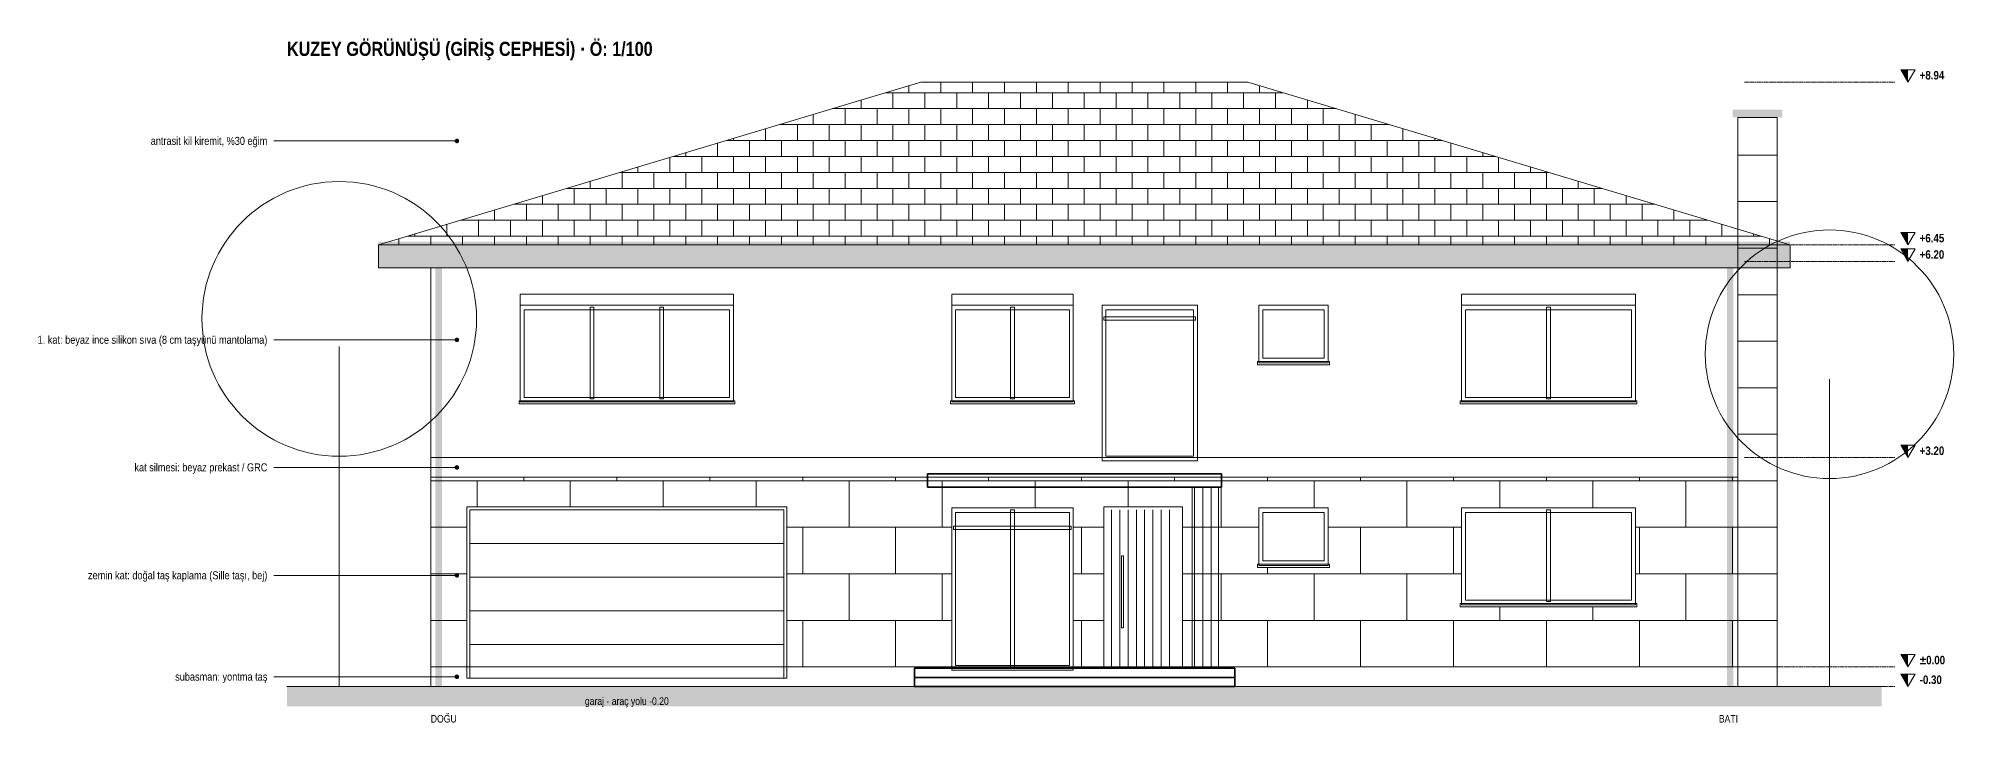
# Model space of a CAD drawing. Header units: centimetres. Extents: x -600 to 7399, y -85 to 961.
# Drawn here: x -600 to 2330, y -85 to 961 of the extents above; entities that cross this region are included whole.
import ezdxf
from ezdxf.enums import TextEntityAlignment as Align

# ---------------------------------------------------------------- set-up
doc = ezdxf.new("R2010")
doc.units = ezdxf.units.CM
doc.header["$LTSCALE"] = 0.25
doc.linetypes.add('ACAD_ISO02W100', pattern=[15, 12, -3])
for name, color, linetype, lineweight in [('M-BACA-TUGLA-1', 116, 'Continuous', 9), ('M-BACA-TUGLA-1-T', 8, 'Continuous', 5), ('M-BITK-AGAC-1', 70, 'Continuous', 9), ('M-CKAP-KIREMIT-1', 66, 'Continuous', 9), ('M-CKAP-KIREMIT-1-T', 8, 'Continuous', 5), ('M-CVRE-ZEMIN', 45, 'Continuous', 18), ('M-CVRE-ZEMIN-T', 8, 'Continuous', 5), ('M-DUVK-AHSAP-1', 126, 'Continuous', 5), ('M-DUVK-AHSAP-1-T', 8, 'Continuous', 5), ('M-DUVK-DOGALTAS-1', 139, 'Continuous', 5), ('M-DUVK-DOGALTAS-1-T', 8, 'Continuous', 5), ('M-DUVK-PREKAST-1', 127, 'Continuous', 5), ('M-GOST-KESITKOT', 46, 'Continuous', 9), ('M-GOST-YAZI', 2, 'Continuous', 9), ('M-KPKN-AHSAP-1', 93, 'Continuous', 9), ('M-PNKS-ALUMINYUM-1', 171, 'Continuous', 9), ('M-SIVA-1', 52, 'Continuous', 5), ('M-TASI-BETONARME-1', 5, 'Continuous', 35), ('M-YIBO-SAC-1', 12, 'Continuous', 9)]:
    doc.layers.add(name, color=color, linetype=linetype, lineweight=lineweight)
doc.styles.add('YAZI', font='arialn.ttf')
doc.styles.add('YAZI-KALIN', font='arialnb.ttf')

msp = doc.modelspace()

# ---------------------------------------------------------------- hatches: boundary and pattern name
at = {"layer": 'M-BACA-TUGLA-1-T'}
h = msp.add_hatch(color=256, dxfattribs=at)
h.dxf.hatch_style = 1
h.paths.add_polyline_path([(1992, 852), (2068, 852), (2068, 840), (1992, 840)])
h = msp.add_hatch(dxfattribs=at)
h.set_pattern_fill('AR-B816', scale=0.35)
h.paths.add_polyline_path([(2000, 840), (2060, 840), (2060, -30), (2000, -30)])
at = {"layer": 'M-CKAP-KIREMIT-1-T'}
h = msp.add_hatch(dxfattribs=at)
h.set_pattern_fill('AR-B816', scale=0.12)
h.paths.add_polyline_path([(2080, 645), (1250, 894), (750, 894), (-80, 645)])
h = msp.add_hatch(color=256, dxfattribs=at)
h.dxf.hatch_style = 1
h.paths.add_polyline_path([(-80, 650), (2080, 650), (2080, 640), (-80, 640)])
h = msp.add_hatch(color=256, dxfattribs=at)
h.dxf.hatch_style = 1
h.paths.add_polyline_path([(-80, 645), (2080, 645), (2080, 610), (-80, 610)])
at = {"layer": 'M-CVRE-ZEMIN-T'}
h = msp.add_hatch(dxfattribs=at)
h.set_pattern_fill('EARTH', scale=5)
h.paths.add_polyline_path([(-220, -30), (2220, -30), (2220, -60), (-220, -60)])
at = {"layer": 'M-DUVK-AHSAP-1-T'}
h = msp.add_hatch(dxfattribs=at)
h.set_pattern_fill('LINE', scale=4, angle=90)
h.paths.add_polyline_path([(1165, 275), (1205, 275), (1205, 0), (1165, 0)])
h = msp.add_hatch(dxfattribs=at)
h.set_pattern_fill('LINE', scale=4, angle=90)
h.paths.add_polyline_path([(1037, 240), (1143, 240), (1143, 0), (1037, 0)])
at = {"layer": 'M-DUVK-DOGALTAS-1-T'}
h = msp.add_hatch(dxfattribs=at)
h.set_pattern_fill('AR-B816', scale=0.35)
h.paths.add_polyline_path([(0, 290), (2000, 290), (2000, 245), (0, 245)])
h = msp.add_hatch(dxfattribs=at)
h.set_pattern_fill('AR-B816', scale=0.35)
h.paths.add_polyline_path([(0, 245), (55, 245), (55, 243), (0, 243)])
h = msp.add_hatch(dxfattribs=at)
h.set_pattern_fill('AR-B816', scale=0.35)
h.paths.add_polyline_path([(0, 243), (55, 243), (55, 157), (0, 157)])
h = msp.add_hatch(dxfattribs=at)
h.set_pattern_fill('AR-B816', scale=0.35)
h.paths.add_polyline_path([(545, 245), (1030, 245), (1030, 243), (545, 243)])
h = msp.add_hatch(dxfattribs=at)
h.set_pattern_fill('AR-B816', scale=0.35)
h.paths.add_polyline_path([(545, 243), (797, 243), (797, 157), (545, 157)])
h = msp.add_hatch(dxfattribs=at)
h.set_pattern_fill('AR-B816', scale=0.35)
h.paths.add_polyline_path([(983, 243), (1030, 243), (1030, 157), (983, 157)])
h = msp.add_hatch(dxfattribs=at)
h.set_pattern_fill('AR-B816', scale=0.35)
h.paths.add_polyline_path([(1150, 245), (2000, 245), (2000, 243), (1150, 243)])
h = msp.add_hatch(dxfattribs=at)
h.set_pattern_fill('AR-B816', scale=0.35)
h.paths.add_polyline_path([(1150, 243), (1267, 243), (1267, 157), (1150, 157)])
h = msp.add_hatch(dxfattribs=at)
h.set_pattern_fill('AR-B816', scale=0.35)
h.paths.add_polyline_path([(1373, 243), (1577, 243), (1577, 157), (1373, 157)])
h = msp.add_hatch(dxfattribs=at)
h.set_pattern_fill('AR-B816', scale=0.35)
h.paths.add_polyline_path([(1843, 243), (2000, 243), (2000, 97), (1843, 97)])
h = msp.add_hatch(dxfattribs=at)
h.set_pattern_fill('AR-B816', scale=0.35)
h.paths.add_polyline_path([(0, 157), (55, 157), (55, 155), (0, 155)])
h = msp.add_hatch(dxfattribs=at)
h.set_pattern_fill('AR-B816', scale=0.35)
h.paths.add_polyline_path([(0, 155), (55, 155), (55, 152), (0, 152)])
h = msp.add_hatch(dxfattribs=at)
h.set_pattern_fill('AR-B816', scale=0.35)
h.paths.add_polyline_path([(0, 152), (55, 152), (55, 97), (0, 97)])
h = msp.add_hatch(dxfattribs=at)
h.set_pattern_fill('AR-B816', scale=0.35)
h.paths.add_polyline_path([(545, 157), (797, 157), (797, 155), (545, 155)])
h = msp.add_hatch(dxfattribs=at)
h.set_pattern_fill('AR-B816', scale=0.35)
h.paths.add_polyline_path([(545, 155), (797, 155), (797, 152), (545, 152)])
h = msp.add_hatch(dxfattribs=at)
h.set_pattern_fill('AR-B816', scale=0.35)
h.paths.add_polyline_path([(545, 152), (797, 152), (797, 97), (545, 97)])
h = msp.add_hatch(dxfattribs=at)
h.set_pattern_fill('AR-B816', scale=0.35)
h.paths.add_polyline_path([(983, 157), (1030, 157), (1030, 155), (983, 155)])
h = msp.add_hatch(dxfattribs=at)
h.set_pattern_fill('AR-B816', scale=0.35)
h.paths.add_polyline_path([(983, 155), (1030, 155), (1030, 152), (983, 152)])
h = msp.add_hatch(dxfattribs=at)
h.set_pattern_fill('AR-B816', scale=0.35)
h.paths.add_polyline_path([(983, 152), (1030, 152), (1030, 97), (983, 97)])
h = msp.add_hatch(dxfattribs=at)
h.set_pattern_fill('AR-B816', scale=0.35)
h.paths.add_polyline_path([(1150, 157), (1265, 157), (1265, 155), (1150, 155)])
h = msp.add_hatch(dxfattribs=at)
h.set_pattern_fill('AR-B816', scale=0.35)
h.paths.add_polyline_path([(1150, 155), (1265, 155), (1265, 152), (1150, 152)])
h = msp.add_hatch(dxfattribs=at)
h.set_pattern_fill('AR-B816', scale=0.35)
h.paths.add_polyline_path([(1150, 152), (1577, 152), (1577, 97), (1150, 97)])
h = msp.add_hatch(dxfattribs=at)
h.set_pattern_fill('AR-B816', scale=0.35)
h.paths.add_polyline_path([(1375, 157), (1577, 157), (1577, 155), (1375, 155)])
h = msp.add_hatch(dxfattribs=at)
h.set_pattern_fill('AR-B816', scale=0.35)
h.paths.add_polyline_path([(1375, 155), (1577, 155), (1577, 152), (1375, 152)])
h = msp.add_hatch(dxfattribs=at)
h.set_pattern_fill('AR-B816', scale=0.35)
h.paths.add_polyline_path([(0, 97), (55, 97), (55, 95), (0, 95)])
h = msp.add_hatch(dxfattribs=at)
h.set_pattern_fill('AR-B816', scale=0.35)
h.paths.add_polyline_path([(0, 95), (55, 95), (55, 92), (0, 92)])
h = msp.add_hatch(dxfattribs=at)
h.set_pattern_fill('AR-B816', scale=0.35)
h.paths.add_polyline_path([(0, 92), (55, 92), (55, 0), (0, 0)])
h = msp.add_hatch(dxfattribs=at)
h.set_pattern_fill('AR-B816', scale=0.35)
h.paths.add_polyline_path([(545, 97), (797, 97), (797, 95), (545, 95)])
h = msp.add_hatch(dxfattribs=at)
h.set_pattern_fill('AR-B816', scale=0.35)
h.paths.add_polyline_path([(545, 95), (797, 95), (797, 92), (545, 92)])
h = msp.add_hatch(dxfattribs=at)
h.set_pattern_fill('AR-B816', scale=0.35)
h.paths.add_polyline_path([(545, 92), (797, 92), (797, 0), (545, 0)])
h = msp.add_hatch(dxfattribs=at)
h.set_pattern_fill('AR-B816', scale=0.35)
h.paths.add_polyline_path([(983, 97), (1030, 97), (1030, 95), (983, 95)])
h = msp.add_hatch(dxfattribs=at)
h.set_pattern_fill('AR-B816', scale=0.35)
h.paths.add_polyline_path([(983, 95), (1030, 95), (1030, 92), (983, 92)])
h = msp.add_hatch(dxfattribs=at)
h.set_pattern_fill('AR-B816', scale=0.35)
h.paths.add_polyline_path([(983, 92), (1030, 92), (1030, 0), (983, 0)])
h = msp.add_hatch(dxfattribs=at)
h.set_pattern_fill('AR-B816', scale=0.35)
h.paths.add_polyline_path([(1150, 97), (1575, 97), (1575, 95), (1150, 95)])
h = msp.add_hatch(dxfattribs=at)
h.set_pattern_fill('AR-B816', scale=0.35)
h.paths.add_polyline_path([(1150, 95), (1575, 95), (1575, 92), (1150, 92)])
h = msp.add_hatch(dxfattribs=at)
h.set_pattern_fill('AR-B816', scale=0.35)
h.paths.add_polyline_path([(1150, 92), (2000, 92), (2000, 0), (1150, 0)])
h = msp.add_hatch(dxfattribs=at)
h.set_pattern_fill('AR-B816', scale=0.35)
h.paths.add_polyline_path([(1845, 97), (2000, 97), (2000, 95), (1845, 95)])
h = msp.add_hatch(dxfattribs=at)
h.set_pattern_fill('AR-B816', scale=0.35)
h.paths.add_polyline_path([(1845, 95), (2000, 95), (2000, 92), (1845, 92)])
at = {"layer": 'M-GOST-KESITKOT'}
h = msp.add_hatch(color=256, dxfattribs=at)
h.dxf.hatch_style = 1
h.paths.add_polyline_path([(2249, 913), (2260, 913), (2260, 894)])
h = msp.add_hatch(color=256, dxfattribs=at)
h.dxf.hatch_style = 1
h.paths.add_polyline_path([(2249, 664), (2260, 664), (2260, 645)])
h = msp.add_hatch(color=256, dxfattribs=at)
h.dxf.hatch_style = 1
h.paths.add_polyline_path([(2249, 639), (2260, 639), (2260, 620)])
h = msp.add_hatch(color=256, dxfattribs=at)
h.dxf.hatch_style = 1
h.paths.add_polyline_path([(2249, 339), (2260, 339), (2260, 320)])
h = msp.add_hatch(color=256, dxfattribs=at)
h.dxf.hatch_style = 1
h.paths.add_polyline_path([(2249, 19), (2260, 19), (2260, 0)])
h = msp.add_hatch(color=256, dxfattribs=at)
h.dxf.hatch_style = 1
h.paths.add_polyline_path([(2249, -11), (2260, -11), (2260, -30)])
at = {"layer": 'M-GOST-YAZI'}
h = msp.add_hatch(color=256, dxfattribs=at)
h.dxf.hatch_style = 1
edge = h.paths.add_edge_path()
edge.add_arc((40, 804), 3.5, 0, 360)
h = msp.add_hatch(color=256, dxfattribs=at)
h.dxf.hatch_style = 1
edge = h.paths.add_edge_path()
edge.add_arc((40, 500), 3.5, 0, 360)
h = msp.add_hatch(color=256, dxfattribs=at)
h.dxf.hatch_style = 1
edge = h.paths.add_edge_path()
edge.add_arc((40, 305), 3.5, 0, 360)
h = msp.add_hatch(color=256, dxfattribs=at)
h.dxf.hatch_style = 1
edge = h.paths.add_edge_path()
edge.add_arc((40, 140), 3.5, 0, 360)
h = msp.add_hatch(color=256, dxfattribs=at)
h.dxf.hatch_style = 1
edge = h.paths.add_edge_path()
edge.add_arc((40, -15), 3.5, 0, 360)
at = {"layer": 'M-YIBO-SAC-1'}
h = msp.add_hatch(color=256, dxfattribs=at)
h.dxf.hatch_style = 1
h.paths.add_polyline_path([(7, 610), (17, 610), (17, -30), (7, -30)])
h = msp.add_hatch(color=256, dxfattribs=at)
h.dxf.hatch_style = 1
h.paths.add_polyline_path([(1983, 610), (1993, 610), (1993, -30), (1983, -30)])

# ---------------------------------------------------------------- linework, layer by layer
at = {"layer": 'M-BACA-TUGLA-1'}
msp.add_lwpolyline([(2000, 840), (2060, 840), (2060, -30), (2000, -30)], close=True, dxfattribs=at)
at = {"layer": 'M-BITK-AGAC-1'}
for p, q in [((-140, -30), (-140, 490)), ((2140, -30), (2140, 440))]:
    msp.add_line(p, q, dxfattribs=at)
for centre, radius in [((-140, 532), 210), ((2140, 478), 190)]:
    msp.add_circle(centre, radius, dxfattribs=at)
at = {"layer": 'M-CKAP-KIREMIT-1'}
for points in [[(2080, 645), (1250, 894), (750, 894), (-80, 645)], [(-80, 645), (2080, 645), (2080, 610), (-80, 610)]]:
    msp.add_lwpolyline(points, close=True, dxfattribs=at)
at = {"layer": 'M-CVRE-ZEMIN'}
msp.add_line((2220, -30), (-220, -30), dxfattribs=at)
at = {"layer": 'M-DUVK-AHSAP-1'}
msp.add_lwpolyline([(1165, 275), (1205, 275), (1205, 0), (1165, 0)], close=True, dxfattribs=at)
at = {"layer": 'M-DUVK-DOGALTAS-1'}
for points in [[(0, 290), (2000, 290), (2000, 0), (0, 0)], [(0, 0), (2000, 0), (2000, -30), (0, -30)]]:
    msp.add_lwpolyline(points, close=True, dxfattribs=at)
at = {"layer": 'M-DUVK-PREKAST-1'}
msp.add_lwpolyline([(0, 320), (2000, 320), (2000, 290), (0, 290)], close=True, dxfattribs=at)
at = {"layer": 'M-GOST-KESITKOT', "linetype": 'ACAD_ISO02W100'}
for p, q in [((2010, 894), (2240, 894)), ((2010, 645), (2240, 645)), ((2010, 620), (2240, 620)), ((2010, 320), (2240, 320)), ((2010, 0), (2240, 0)), ((2010, -30), (2240, -30))]:
    msp.add_line(p, q, dxfattribs=at)
at = {"layer": 'M-GOST-KESITKOT'}
for points in [[(2249, 913), (2271, 913), (2260, 894)], [(2249, 664), (2271, 664), (2260, 645)], [(2249, 639), (2271, 639), (2260, 620)], [(2249, 339), (2271, 339), (2260, 320)], [(2249, 19), (2271, 19), (2260, 0)], [(2249, -11), (2271, -11), (2260, -30)]]:
    msp.add_lwpolyline(points, close=True, dxfattribs=at)
at = {"layer": 'M-GOST-YAZI'}
for p, q in [((-240, 804), (40, 804)), ((-240, 500), (40, 500)), ((-240, 305), (40, 305)), ((-240, 140), (40, 140)), ((-240, -15), (40, -15))]:
    msp.add_line(p, q, dxfattribs=at)
at = {"layer": 'M-KPKN-AHSAP-1'}
for p, q in [((540, 188.6), (60, 188.6)), ((540, 137.2), (60, 137.2)), ((540, 85.8), (60, 85.8)), ((540, 34.4), (60, 34.4))]:
    msp.add_line(p, q, dxfattribs=at)
for points in [[(55, 245), (545, 245), (545, -17), (55, -17)], [(60, 240), (540, 240), (540, -17), (60, -17)], [(1030, 245), (1150, 245), (1150, 0), (1030, 0)], [(1057, 170), (1060, 170), (1060, 60), (1057, 60)]]:
    msp.add_lwpolyline(points, close=True, dxfattribs=at)
at = {"layer": 'M-PNKS-ALUMINYUM-1'}
for points in [[(137, 570), (463, 570), (463, 553), (137, 553)], [(797, 570), (983, 570), (983, 553), (797, 553)], [(1577, 570), (1843, 570), (1843, 553), (1577, 553)], [(137, 553), (463, 553), (463, 405), (137, 405)], [(143, 546), (457, 546), (457, 412), (143, 412)], [(243.7, 550), (249.7, 550), (249.7, 410), (243.7, 410)], [(350.3, 550), (356.3, 550), (356.3, 410), (350.3, 410)], [(797, 553), (983, 553), (983, 405), (797, 405)], [(803, 546), (977, 546), (977, 412), (803, 412)], [(887, 550), (893, 550), (893, 410), (887, 410)], [(1027, 553), (1173, 553), (1173, 315), (1027, 315)], [(1030, 535), (1170, 535), (1170, 530), (1030, 530)], [(1033, 546), (1167, 546), (1167, 322), (1033, 322)], [(1267, 553), (1373, 553), (1373, 465), (1267, 465)], [(1273, 546), (1367, 546), (1367, 472), (1273, 472)], [(1577, 553), (1843, 553), (1843, 405), (1577, 405)], [(1583, 546), (1837, 546), (1837, 412), (1583, 412)], [(1707, 550), (1713, 550), (1713, 410), (1707, 410)], [(1265, 467), (1375, 467), (1375, 462), (1265, 462)], [(1265, 467), (1375, 467), (1375, 462), (1265, 462)], [(135, 407), (465, 407), (465, 402), (135, 402)], [(135, 407), (465, 407), (465, 402), (135, 402)], [(795, 407), (985, 407), (985, 402), (795, 402)], [(795, 407), (985, 407), (985, 402), (795, 402)], [(1575, 407), (1845, 407), (1845, 402), (1575, 402)], [(1575, 407), (1845, 407), (1845, 402), (1575, 402)], [(797, 243), (983, 243), (983, -5), (797, -5)], [(803, 236), (977, 236), (977, 2), (803, 2)], [(887, 240), (893, 240), (893, 0), (887, 0)], [(1267, 243), (1373, 243), (1373, 155), (1267, 155)], [(1273, 236), (1367, 236), (1367, 162), (1273, 162)], [(1577, 243), (1843, 243), (1843, 95), (1577, 95)], [(1583, 236), (1837, 236), (1837, 102), (1583, 102)], [(1707, 240), (1713, 240), (1713, 100), (1707, 100)], [(800, 215), (980, 215), (980, 210), (800, 210)], [(1265, 157), (1375, 157), (1375, 152), (1265, 152)], [(1265, 157), (1375, 157), (1375, 152), (1265, 152)], [(1575, 97), (1845, 97), (1845, 92), (1575, 92)], [(1575, 97), (1845, 97), (1845, 92), (1575, 92)]]:
    msp.add_lwpolyline(points, close=True, dxfattribs=at)
at = {"layer": 'M-SIVA-1'}
msp.add_lwpolyline([(0, 610), (2000, 610), (2000, 320), (0, 320)], close=True, dxfattribs=at)
at = {"layer": 'M-TASI-BETONARME-1'}
for points in [[(760, 295), (1210, 295), (1210, 275), (760, 275)], [(740, -2), (1230, -2), (1230, -16), (740, -16)], [(740, -16), (1230, -16), (1230, -30), (740, -30)]]:
    msp.add_lwpolyline(points, close=True, dxfattribs=at)

# ---------------------------------------------------------------- texts
at = {"layer": 'M-GOST-KESITKOT', "style": 'YAZI-KALIN'}
for s, p in [('+8.94', (2278, 898)), ('+6.45', (2278, 649)), ('+6.20', (2278, 624)), ('+3.20', (2278, 324)), ('%%p0.00', (2278, 4)), ('-0.30', (2278, -26))]:
    msp.add_text(s, height=12.96, dxfattribs=at).set_placement(p)
at = {"layer": 'M-GOST-YAZI'}
for s, height, style, p in [('KUZEY GÖRÜNÜŞÜ (GİRİŞ CEPHESİ) · Ö: 1/100', 21.6, 'YAZI-KALIN', (-220, 934)), ('DOĞU', 11.52, 'YAZI', (0, -85))]:
    msp.add_text(s, height=height, dxfattribs=dict(at, style=style)).set_placement(p)
at = {"layer": 'M-GOST-YAZI', "style": 'YAZI'}
for s, height, p in [('antrasit kil kiremit, %30 eğim', 12.24, (-250, 798)), ('1. kat: beyaz ince silikon sıva (8 cm taşyünü mantolama)', 12.24, (-250, 494)), ('kat silmesi: beyaz prekast / GRC', 12.24, (-250, 299)), ('zemin kat: doğal taş kaplama (Sille taşı, bej)', 12.24, (-250, 134)), ('subasman: yontma taş', 12.24, (-250, -21)), ('BATI', 11.52, (2000, -85))]:
    msp.add_text(s, height=height, dxfattribs=at).set_placement(p, align=Align.RIGHT)
msp.add_text('garaj · araç yolu -0.20', height=11.52, dxfattribs=at).set_placement((300, -58), align=Align.CENTER)

doc.saveas('drawing.dxf')
